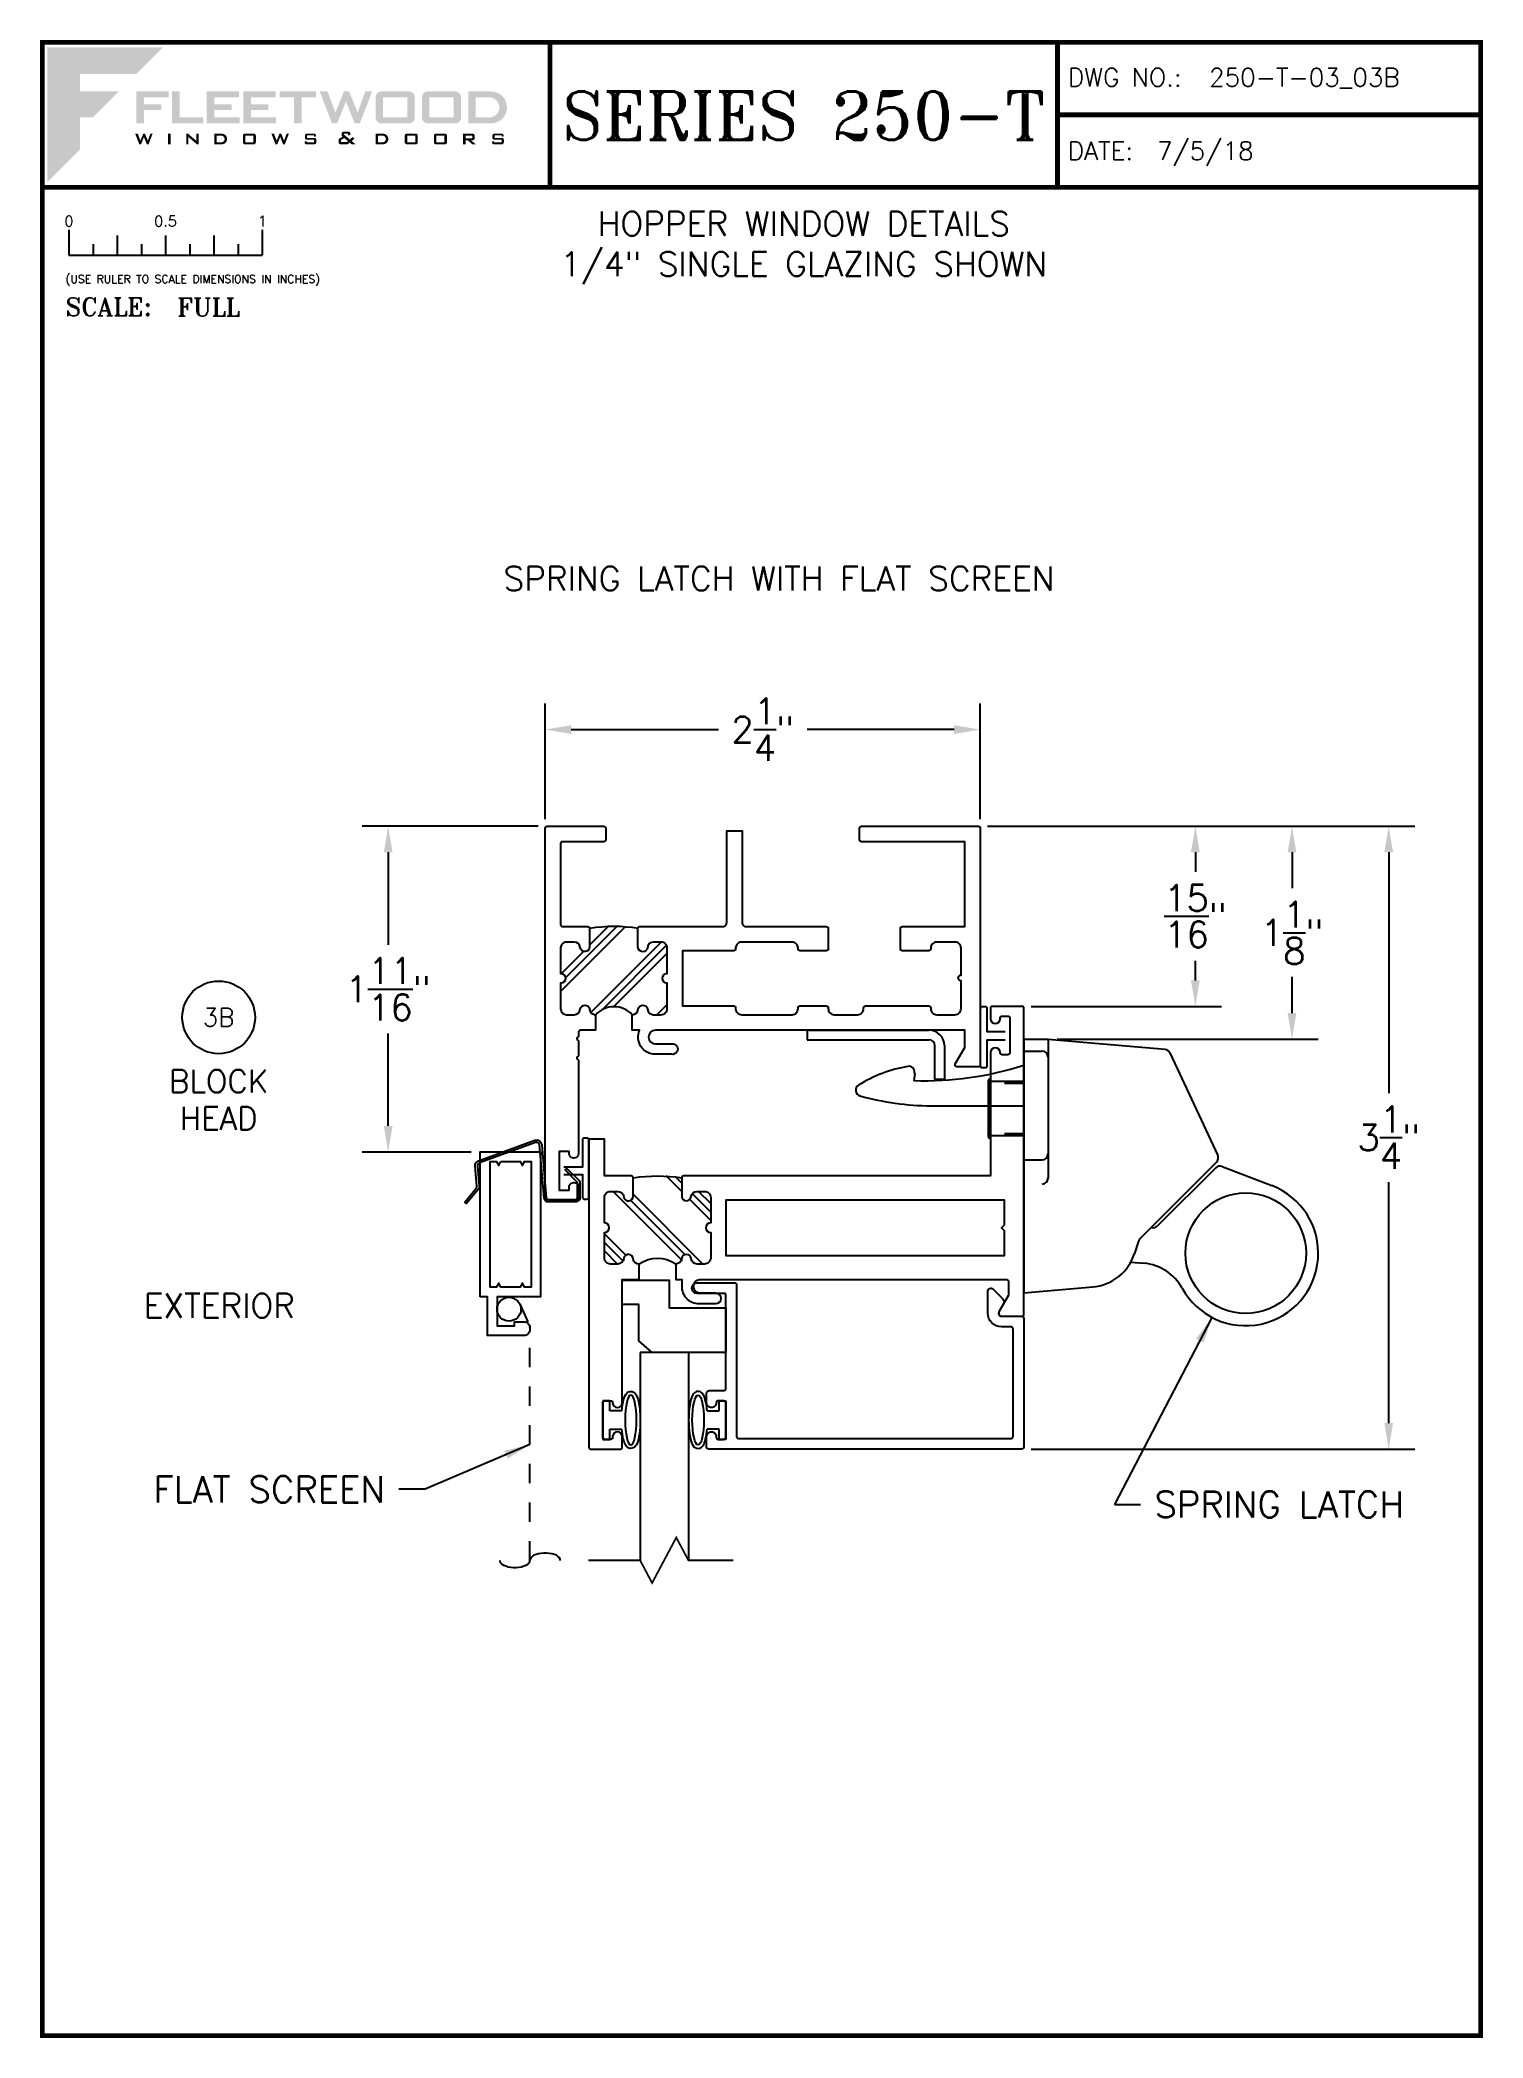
# Paper-space layout 'DETAIL 3B' of a CAD drawing. Extents: x 0.3 to 7.8, y 0.1 to 10.4.
# The model-space entities are those that its viewports show. They can reach past a viewport. Long polylines and large blocks are cut down to what shows.
import ezdxf
from ezdxf.enums import TextEntityAlignment as Align

# ---------------------------------------------------------------- set-up
doc = ezdxf.new("R2010")
doc.units = 0
doc.header["$LTSCALE"] = 0.25
doc.header["$MEASUREMENT"] = 0
doc.linetypes.add('HIDDEN', pattern=[0.375, 0.25, -0.125])
doc.linetypes.add('HIDDEN2', pattern=[0.1875, 0.125, -0.0625])
doc.layers.get('0').update_dxf_attribs({"linetype": 'CONTINUOUS'})
doc.layers.get('DEFPOINTS').update_dxf_attribs({"linetype": 'CONTINUOUS'})
for name, color, linetype in [('DIM', 7, 'CONTINUOUS'), ('FRAME', 1, 'CONTINUOUS'), ('GLASS', 7, 'CONTINUOUS'), ('MISC', 7, 'CONTINUOUS'), ('SCREEN', 92, 'CONTINUOUS'), ('SCREEN_CLIP', 7, 'CONTINUOUS'), ('TEXT', 7, 'CONTINUOUS'), ('VENT', 5, 'CONTINUOUS')]:
    doc.layers.add(name, color=color, linetype=linetype)
doc.layers.add('VP', color=40, linetype='CONTINUOUS', plot=False)
doc.layers.get('VP').off()
doc.styles.add('ROMANS', font='romans')
doc.styles.add('ROMANT', font='romant')
doc.styles.add('SIMPLEX-094', font='simplex.shx', dxfattribs={"height": 0.094})
doc.styles.get("Standard").update_dxf_attribs({"font": 'simplex.shx'})
doc.dimstyles.new('FULL SCALE', dxfattribs={"dimscale": 0.75, "dimtxt": 0.18, "dimasz": 0.18, "dimexe": 0.18, "dimexo": 0.0625, "dimgap": 0.096, "dimtad": 0, "dimtih": 1, "dimtoh": 1, "dimdec": 4, "dimzin": 0, "dimdsep": 46, "dimlunit": 5, "dimtxsty": 'Standard', "dimcen": 0.09, "dimadec": 0, "dimazin": 0, "dimtfac": 1, "dimtdec": 4, "dimtofl": 0, "dimtmove": 0, "dimatfit": 3, "dimfxl": 0, "dimtolj": 1, "dimtzin": 0, "dimarcsym": 0})

# ---------------------------------------------------------------- blocks, each defined once
blk = doc.blocks.new('sectball')
blk.add_circle((0, 0), 0.125)
blk.add_attdef('NO', text='', height=0.062).set_placement((0, 0), align=Align.MIDDLE_CENTER)
for tag, p in [('LINE1', (0, -0.2588)), ('LINE2', (0, -0.3864)), ('LINE3', (0, -0.5214))]:
    blk.add_attdef(tag, text='', height=0.078).set_placement(p, align=Align.CENTER)
blk = doc.blocks.new('Fleetwood_Logo_6-10-15')
h = blk.add_hatch(color=154)
h.dxf.hatch_style = 1
h.paths.add_polyline_path([(0.2526, -0.0017), (0.0019, -0.0017), (0.0019, -0.2942), (0.0725, -0.2236), (0.0725, -0.1535), (0.1007, -0.1535), (0.1567, -0.0976), (0.0725, -0.0976), (0.0725, -0.0596), (0.1946, -0.0596)])
h = blk.add_hatch(color=251)
h.dxf.hatch_style = 1
h.paths.add_polyline_path([(0.2487, -0.1256), (0.2112, -0.1256), (0.2112, -0.1102), (0.2647, -0.1102), (0.2647, -0.0976), (0.1946, -0.0976), (0.1946, -0.1667), (0.2112, -0.1667), (0.2112, -0.1377), (0.2487, -0.1377)])
h = blk.add_hatch(color=251)
h.dxf.hatch_style = 1
h.paths.add_polyline_path([(0.2886, -0.0976), (0.272, -0.0976), (0.272, -0.1667), (0.3401, -0.1667), (0.3401, -0.1535), (0.2886, -0.1535)])
h = blk.add_hatch(color=251)
h.dxf.hatch_style = 1
h.paths.add_polyline_path([(0.4175, -0.0976), (0.3474, -0.0976), (0.3474, -0.1667), (0.4185, -0.1667), (0.4185, -0.1534), (0.364, -0.1534), (0.364, -0.1377), (0.4015, -0.1377), (0.4015, -0.1256), (0.364, -0.1256), (0.364, -0.1102), (0.4175, -0.1102)])
h = blk.add_hatch(color=251)
h.dxf.hatch_style = 1
h.paths.add_polyline_path([(0.4965, -0.0976), (0.4264, -0.0976), (0.4264, -0.1667), (0.4975, -0.1667), (0.4975, -0.1534), (0.443, -0.1534), (0.443, -0.1377), (0.4804, -0.1377), (0.4804, -0.1256), (0.443, -0.1256), (0.443, -0.1102), (0.4965, -0.1102)])
h = blk.add_hatch(color=251)
h.dxf.hatch_style = 1
h.paths.add_polyline_path([(0.5842, -0.0976), (0.5054, -0.0976), (0.5054, -0.1102), (0.5365, -0.1102), (0.5365, -0.1667), (0.5531, -0.1667), (0.5531, -0.1102), (0.5842, -0.1102)])
h = blk.add_hatch(color=251)
h.dxf.hatch_style = 1
h.paths.add_polyline_path([(0.6089, -0.0976), (0.5921, -0.0976), (0.6188, -0.1667), (0.63, -0.1667), (0.6489, -0.1192), (0.6679, -0.1667), (0.6789, -0.1667), (0.7056, -0.0976), (0.6908, -0.0976), (0.6742, -0.1433), (0.6558, -0.0976), (0.6446, -0.0976), (0.6261, -0.1433)])
h = blk.add_hatch(color=251)
h.dxf.hatch_style = 1
h.paths.add_polyline_path([(0.7853, -0.0976), (0.726, -0.0976, 0.414214), (0.7133, -0.1102), (0.7133, -0.154, 0.414214), (0.726, -0.1667), (0.7853, -0.1667, 0.414214), (0.798, -0.154), (0.798, -0.1102, 0.414214)])
h.paths.add_polyline_path([(0.7819, -0.1102), (0.7819, -0.154), (0.7294, -0.154), (0.7294, -0.1102)], flags=16)
h = blk.add_hatch(color=251)
h.dxf.hatch_style = 1
h.paths.add_polyline_path([(0.8856, -0.0976), (0.8262, -0.0976, 0.414214), (0.8136, -0.1102), (0.8136, -0.154, 0.414214), (0.8262, -0.1667), (0.8856, -0.1667, 0.414214), (0.8982, -0.154), (0.8982, -0.1102, 0.414214)])
h.paths.add_polyline_path([(0.8822, -0.1102), (0.8822, -0.154), (0.8296, -0.154), (0.8296, -0.1102)], flags=16)
h = blk.add_hatch(color=251)
h.dxf.hatch_style = 1
h.paths.add_polyline_path([(0.9632, -0.0976), (0.914, -0.0976), (0.914, -0.1667), (0.9632, -0.1667, 1)])
h.paths.add_polyline_path([(0.9301, -0.1102), (0.9593, -0.1102, -1), (0.9593, -0.154), (0.9301, -0.154)], flags=16)
h = blk.add_hatch(color=7)
h.dxf.hatch_style = 1
h.paths.add_polyline_path([(0.2301, -0.1891), (0.2251, -0.1891), (0.2196, -0.2043), (0.2134, -0.1891), (0.2097, -0.1891), (0.2035, -0.2043), (0.1978, -0.1891), (0.1922, -0.1891), (0.2011, -0.2121), (0.2048, -0.2121), (0.2112, -0.1963), (0.2175, -0.2121), (0.2212, -0.2121)])
h = blk.add_hatch(color=7)
h.dxf.hatch_style = 1
h.paths.add_polyline_path([(0.2691, -0.1891), (0.2637, -0.1891), (0.2637, -0.2118), (0.2637, -0.2121), (0.2691, -0.2121)])
h = blk.add_hatch(color=7)
h.dxf.hatch_style = 1
h.paths.add_polyline_path([(0.3077, -0.1964), (0.3259, -0.2121), (0.3298, -0.2121), (0.3298, -0.1891), (0.325, -0.1891), (0.325, -0.2047), (0.3067, -0.1891), (0.3029, -0.1891), (0.3029, -0.2121), (0.3077, -0.2121)])
h = blk.add_hatch(color=7)
h.dxf.hatch_style = 1
h.paths.add_polyline_path([(0.3801, -0.1891), (0.3637, -0.1891), (0.3637, -0.2121), (0.3801, -0.2121, 1)])
h.paths.add_polyline_path([(0.3691, -0.2079), (0.3691, -0.1933), (0.3788, -0.1933, -1), (0.3788, -0.2079)], flags=16)
h = blk.add_hatch(color=7)
h.dxf.hatch_style = 1
h.paths.add_polyline_path([(0.4537, -0.2079), (0.4537, -0.1933, 0.414214), (0.4495, -0.1891), (0.4297, -0.1891, 0.414214), (0.4255, -0.1933), (0.4255, -0.2079, 0.414214), (0.4297, -0.2121), (0.4495, -0.2121, 0.414214)])
h.paths.add_polyline_path([(0.4308, -0.2079), (0.4308, -0.1933), (0.4484, -0.1933), (0.4484, -0.2079)], flags=16)
h = blk.add_hatch(color=7)
h.dxf.hatch_style = 1
h.paths.add_polyline_path([(0.5253, -0.1891), (0.5203, -0.1891), (0.5148, -0.2043), (0.5087, -0.1891), (0.5049, -0.1891), (0.4988, -0.2043), (0.493, -0.1891), (0.4874, -0.1891), (0.4963, -0.2121), (0.5001, -0.2121), (0.5064, -0.1963), (0.5127, -0.2121), (0.5164, -0.2121)])
h = blk.add_hatch(color=7)
h.dxf.hatch_style = 1
h.paths.add_polyline_path([(0.5801, -0.1891), (0.5643, -0.1891, 0.414214), (0.56, -0.1933), (0.56, -0.1981, 0.414214), (0.5643, -0.2024), (0.58, -0.2024), (0.58, -0.2078), (0.5637, -0.2078), (0.5637, -0.2052), (0.5591, -0.2062), (0.5591, -0.2078, 0.414214), (0.5634, -0.2121), (0.5805, -0.2121, 0.414214), (0.5848, -0.2078), (0.5848, -0.2024, 0.414214), (0.5805, -0.1982), (0.5648, -0.1982), (0.5648, -0.193), (0.5798, -0.193), (0.5798, -0.1958), (0.5843, -0.1948), (0.5843, -0.1933, 0.414214)])
h = blk.add_hatch(color=7)
h.dxf.hatch_style = 1
h.paths.add_polyline_path([(0.645, -0.1913, -0.222262), (0.6447, -0.1906), (0.6447, -0.1892), (0.6535, -0.1892), (0.6535, -0.193), (0.6587, -0.1918), (0.6587, -0.189, 0.414214), (0.6544, -0.1847), (0.6437, -0.1847, 0.414214), (0.6394, -0.189), (0.6394, -0.1922, 0.222262), (0.6407, -0.1948), (0.6415, -0.1955), (0.6345, -0.1998, 0.260684), (0.6329, -0.2027), (0.6329, -0.2078, 0.414214), (0.6372, -0.2121), (0.6514, -0.2121, 0.17577), (0.6536, -0.2113), (0.657, -0.2085), (0.6614, -0.2121), (0.6699, -0.2121), (0.6613, -0.2049), (0.6676, -0.1997), (0.6637, -0.1964), (0.6574, -0.2017)])
h.paths.add_polyline_path([(0.6532, -0.2052), (0.6509, -0.2072, -0.17577), (0.6502, -0.2074), (0.6382, -0.2074), (0.6382, -0.2033, -0.260684), (0.6387, -0.2025), (0.6451, -0.1985)], flags=16)
h = blk.add_hatch(color=7)
h.dxf.hatch_style = 1
h.paths.add_polyline_path([(0.7294, -0.1891), (0.713, -0.1891), (0.713, -0.2121), (0.7294, -0.2121, 1)])
h.paths.add_polyline_path([(0.7184, -0.2079), (0.7184, -0.1933), (0.7281, -0.1933, -1), (0.7281, -0.2079)], flags=16)
h = blk.add_hatch(color=7)
h.dxf.hatch_style = 1
h.paths.add_polyline_path([(0.8045, -0.2079), (0.8045, -0.1933, 0.414214), (0.8003, -0.1891), (0.7805, -0.1891, 0.414214), (0.7763, -0.1933), (0.7763, -0.2079, 0.414214), (0.7805, -0.2121), (0.8003, -0.2121, 0.414214)])
h.paths.add_polyline_path([(0.7816, -0.2079), (0.7816, -0.1933), (0.7992, -0.1933), (0.7992, -0.2079)], flags=16)
h = blk.add_hatch(color=7)
h.dxf.hatch_style = 1
h.paths.add_polyline_path([(0.8678, -0.2079), (0.8678, -0.1933, 0.414214), (0.8636, -0.1891), (0.8438, -0.1891, 0.414214), (0.8396, -0.1933), (0.8396, -0.2079, 0.414214), (0.8438, -0.2121), (0.8636, -0.2121, 0.414214)])
h.paths.add_polyline_path([(0.8449, -0.2079), (0.8449, -0.1933), (0.8624, -0.1933), (0.8624, -0.2079)], flags=16)
h = blk.add_hatch(color=7)
h.dxf.hatch_style = 1
h.paths.add_polyline_path([(0.9277, -0.1993), (0.9277, -0.1933, 0.414214), (0.9235, -0.1891), (0.9028, -0.1891), (0.9028, -0.2121), (0.9082, -0.2121), (0.9082, -0.2035), (0.9131, -0.2035), (0.9224, -0.2121), (0.9303, -0.2121), (0.9197, -0.2035), (0.9235, -0.2035, 0.414214)])
h.paths.add_polyline_path([(0.9082, -0.1993), (0.9082, -0.1933), (0.9214, -0.1933, -0.414214), (0.9224, -0.1943), (0.9224, -0.1983, -0.414214), (0.9214, -0.1993)], flags=16)
h = blk.add_hatch(color=7)
h.dxf.hatch_style = 1
h.paths.add_polyline_path([(0.9867, -0.1982), (0.971, -0.1982), (0.971, -0.193), (0.9859, -0.193), (0.9859, -0.1958), (0.9905, -0.1948), (0.9905, -0.1933, 0.414214), (0.9863, -0.1891), (0.9705, -0.1891, 0.414214), (0.9662, -0.1933), (0.9662, -0.1981, 0.414214), (0.9705, -0.2024), (0.9862, -0.2024), (0.9862, -0.2078), (0.9699, -0.2078), (0.9699, -0.2052), (0.9653, -0.2062), (0.9653, -0.2078, 0.414214), (0.9696, -0.2121), (0.9867, -0.2121, 0.414214), (0.991, -0.2078), (0.991, -0.2024, 0.414214)])
blk = doc.blocks.new('A-SIZE_P')
at = {"const_width": 0.025}
blk.add_lwpolyline([(0.313, 0.125), (7.751, 0.125), (7.751, 10.437), (0.313, 10.437)], close=True, dxfattribs=at)
for points in [[(2.938, 10.437), (2.938, 9.687)], [(5.563, 10.437), (5.563, 9.687)], [(5.563, 10.062), (7.751, 10.062)], [(0.313, 9.687), (7.751, 9.687)]]:
    blk.add_lwpolyline(points, dxfattribs=at)
at = {"xscale": 2.387023416083395, "yscale": 2.387023416083395, "zscale": 2.387023416083395}
blk.add_blockref('Fleetwood_Logo_6-10-15', (0.334, 10.416), dxfattribs=at)
for s, style, p in [('DWG NO.:', 'SIMPLEX-094', (5.617, 10.209)), ('DATE:', 'SIMPLEX-094', (5.616, 9.829)), ('SCALE:', 'ROMANT', (0.433, 9.022))]:
    blk.add_text(s, height=0.094, dxfattribs=dict(style=style)).set_placement(p)
for tag, p, style in [('DWG_NO', (6.346, 10.209), 'SIMPLEX-094'), ('DATE', (6.077, 9.829), 'SIMPLEX-094'), ('SCALE', (1.011, 9.02), 'ROMANT')]:
    blk.add_attdef(tag, p, '', height=0.094, dxfattribs=dict(style=style))
for tag, height, style, width, p, p2 in [('DWG_NO_F', 0.094, 'SIMPLEX-094', 1.745692, (6.347, 10.209), (7.683, 10.209)), ('PRODUCT', 0.25, 'ROMANT', 1.390728, (3.001, 9.934), (5.5, 9.934))]:
    blk.add_attdef(tag, text='', height=height, dxfattribs=dict(style=style, width=width)).set_placement(p, p2, align=Align.FIT)
blk = doc.blocks.new('Full')
for p, q in [((0.137, -0.219), (0.137, -0.35)), ((0.262, -0.294), (0.262, -0.35)), ((0.387, -0.249), (0.387, -0.35)), ((0.512, -0.294), (0.512, -0.35)), ((0.637, -0.249), (0.637, -0.35)), ((0.762, -0.294), (0.762, -0.35)), ((0.887, -0.249), (0.887, -0.35)), ((1.012, -0.294), (1.012, -0.35)), ((1.137, -0.219), (1.137, -0.35)), ((0.137, -0.35), (1.137, -0.35))]:
    blk.add_line(p, q)
for s, p in [('0', (0.137, -0.219)), ('0.5', (0.637, -0.219)), ('1', (1.137, -0.219))]:
    blk.add_text(s, height=0.055).set_placement(p, align=Align.BOTTOM_CENTER)
at = {"style": 'ROMANS'}
blk.add_text('(USE RULER TO SCALE DIMENSIONS IN INCHES)', height=0.04115, dxfattribs=at).set_placement((0.12, -0.495))
blk = doc.blocks.new('*D173')
at = {"layer": 'DEFPOINTS', "color": 0}
for p in [(5.163, 6.882), (2.913, 6.372), (5.163, 6.372)]:
    blk.add_point(p, dxfattribs=at)
at = {"layer": 'DIM', "color": 0, "lineweight": -2}
for p, q in [((2.913, 6.419), (2.913, 7.017)), ((5.163, 6.419), (5.163, 7.017)), ((3.048, 6.882), (3.809, 6.882)), ((5.028, 6.882), (4.268, 6.882))]:
    blk.add_line(p, q, dxfattribs=at)
at = {"layer": 'DIM', "color": 0}
for points in [[(3.048, 6.904), (3.048, 6.859), (2.913, 6.882)], [(5.028, 6.904), (5.028, 6.859), (5.163, 6.882)]]:
    blk.add_solid(points, dxfattribs=at)
at = {"layer": 'DIM', "color": 0, "insert": (4.038, 6.882), "char_height": 0.135, "attachment_point": 5}
blk.add_mtext('\\A1;2{\\H1.000000x;\\S1/4;}"', dxfattribs=at)
blk = doc.blocks.new('*D174')
at = {"layer": 'DEFPOINTS', "color": 0}
for p in [(5.153, 6.382), (5.514, 5.28), (6.776, 5.28)]:
    blk.add_point(p, dxfattribs=at)
at = {"layer": 'DIM', "color": 0, "lineweight": -2}
for p, q in [((5.2, 6.382), (6.911, 6.382)), ((6.776, 6.247), (6.776, 6.061)), ((6.776, 5.415), (6.776, 5.602)), ((5.561, 5.28), (6.911, 5.28))]:
    blk.add_line(p, q, dxfattribs=at)
at = {"layer": 'DIM', "color": 0}
for points in [[(6.753, 6.247), (6.798, 6.247), (6.776, 6.382)], [(6.753, 5.415), (6.798, 5.415), (6.776, 5.28)]]:
    blk.add_solid(points, dxfattribs=at)
at = {"layer": 'DIM', "color": 0, "insert": (6.776, 5.831), "char_height": 0.135, "attachment_point": 5}
blk.add_mtext('\\A1;1{\\H1.000000x;\\S1/8;}"', dxfattribs=at)
blk = doc.blocks.new('*D175')
at = {"layer": 'DEFPOINTS', "color": 0}
for p in [(5.153, 6.382), (5.379, 3.159), (7.276, 3.159)]:
    blk.add_point(p, dxfattribs=at)
at = {"layer": 'DIM', "color": 0, "lineweight": -2}
for p, q in [((5.2, 6.382), (7.411, 6.382)), ((7.276, 6.247), (7.276, 5)), ((7.276, 3.294), (7.276, 4.541)), ((5.426, 3.159), (7.411, 3.159))]:
    blk.add_line(p, q, dxfattribs=at)
at = {"layer": 'DIM', "color": 0}
for points in [[(7.253, 6.247), (7.298, 6.247), (7.276, 6.382)], [(7.253, 3.294), (7.298, 3.294), (7.276, 3.159)]]:
    blk.add_solid(points, dxfattribs=at)
at = {"layer": 'DIM', "color": 0, "insert": (7.276, 4.771), "char_height": 0.135, "attachment_point": 5}
blk.add_mtext('\\A1;3{\\H1.000000x;\\S1/4;}"', dxfattribs=at)
blk = doc.blocks.new('*D176')
at = {"layer": 'DEFPOINTS', "color": 0}
for p in [(2.923, 6.382), (2.101, 4.696), (2.578, 4.696)]:
    blk.add_point(p, dxfattribs=at)
at = {"layer": 'DIM', "color": 0, "lineweight": -2}
for p, q in [((2.877, 6.382), (1.966, 6.382)), ((2.101, 6.247), (2.101, 5.769)), ((2.101, 4.831), (2.101, 5.31)), ((2.531, 4.696), (1.966, 4.696))]:
    blk.add_line(p, q, dxfattribs=at)
at = {"layer": 'DIM', "color": 0}
for points in [[(2.079, 6.247), (2.124, 6.247), (2.101, 6.382)], [(2.079, 4.831), (2.124, 4.831), (2.101, 4.696)]]:
    blk.add_solid(points, dxfattribs=at)
at = {"layer": 'DIM', "color": 0, "insert": (2.101, 5.539), "char_height": 0.135, "attachment_point": 5}
blk.add_mtext('\\A1;1{\\H1.000000x;\\S11/16;}"', dxfattribs=at)
blk = doc.blocks.new('*D197')
at = {"layer": 'DEFPOINTS', "color": 0}
for p in [(5.153, 6.382), (5.379, 5.449), (6.276, 5.449)]:
    blk.add_point(p, dxfattribs=at)
at = {"layer": 'DIM', "color": 0, "lineweight": -2}
for p, q in [((5.2, 6.382), (6.411, 6.382)), ((6.276, 6.247), (6.276, 6.145)), ((6.276, 5.584), (6.276, 5.686)), ((5.426, 5.449), (6.411, 5.449))]:
    blk.add_line(p, q, dxfattribs=at)
at = {"layer": 'DIM', "color": 0}
for points in [[(6.253, 6.247), (6.298, 6.247), (6.276, 6.382)], [(6.253, 5.584), (6.298, 5.584), (6.276, 5.449)]]:
    blk.add_solid(points, dxfattribs=at)
at = {"layer": 'DIM', "color": 0, "insert": (6.276, 5.916), "char_height": 0.135, "attachment_point": 5}
blk.add_mtext('\\A1;{\\H1.000000x;\\S15/16;}"', dxfattribs=at)
blk = doc.blocks.new('PI_STRIKE PLATE')
at = {"layer": 'MISC'}
for p, q in [((0, 0), (-0.01, 0)), ((-0.01, 0), (-0.01, -0.05)), ((0, 0), (0.62, 0)), ((-0.01, -0.05), (0.62, -0.05)), ((0.65, -0.256), (0.65, -0.08)), ((0.7, -0.08), (0.7, -0.256)), ((0.7, -0.256), (0.65, -0.256))]:
    blk.add_line(p, q, dxfattribs=at)
for radius in [0.08, 0.03]:
    blk.add_arc((0.62, -0.08), radius, 0, 90, dxfattribs=at)
blk = doc.blocks.new('PI_SPRING_LATCH')
for p, q in [((0, 1.312), (0.125, 1.312)), ((0, 1.25), (0.094, 1.25)), ((0.125, 1.312), (0.125, 0.594)), ((0.125, 1.312), (0.73, 1.26)), ((0.755, 1.242), (1.003, 0.711)), ((0, 0.688), (0.094, 0.688)), ((0.996, 0.676), (0.6, 0.28)), ((0.992, 0.646), (0.691, 0.346)), ((1.025, 0.653), (1.282, 0.555)), ((0.592, 0.267), (0.572, 0.204)), ((0.552, 0.159), (0.621, 0.153)), ((0, 0), (0.356, 0.031))]:
    blk.add_line(p, q)
blk.add_circle((1.147, 0.205), 0.312)
for centre, radius, start, end in [((0.094, 1.219), 0.0312, 0, 90), ((0.727, 1.228), 0.0313, 25, 85), ((0.094, 0.719), 0.0312, 270, 0), ((1.014, 0.624), 0.0313, 68.9669, 135), ((0.974, 0.698), 0.0313, 315, 25), ((0.094, 0.594), 0.0312, 270, 0), ((1.147, 0.205), 0.375, 208.8153, 68.9669), ((0.669, 0.368), 0.0312, 250.2245, 315), ((0.622, 0.258), 0.0313, 135, 162.2887), ((0.334, 0.28), 0.25, 275, 342.2887), ((0.599, -0.096), 0.25, 28.8153, 85)]:
    blk.add_arc(centre, radius, start, end)
at = {"layer": 'MISC'}
for p, q in [((0, 1.312), (0, 0)), ((-0.565, 1.137), (-0.57, 1.097)), ((-0.48, 0.967), (0, 0.967))]:
    blk.add_line(p, q, dxfattribs=at)
for centre, radius, start, end in [((-0.489, 0.493), 0.687, 99.3002, 122.2177), ((-0.596, 1.141), 0.031, 353.1248, 99.3002), ((-0.52, 2.817), 1.72, 268.3474, 287.5924), ((-0.839, 1.049), 0.031, 122.2177, 254.8625), ((-0.458, 2.46), 1.493, 254.8625, 269.1443)]:
    blk.add_arc(centre, radius, start, end, dxfattribs=at)
blk = doc.blocks.new('05P86-BLOCK-IG')
h = blk.add_hatch()
h.set_pattern_fill('PLAST', angle=45, style=0)
h.paths.add_polyline_path([(0.544, 1.12, -1), (0.544, 1.17), (0.544, 1.302, 0.414214), (0.512, 1.333), (0.474, 1.333, 0.38311), (0.443, 1.305, -0.947716), (0.393, 1.308), (0.393, 1.403, 0.081165), (0.143, 1.403), (0.143, 1.308, -0.947716), (0.094, 1.305, 0.38311), (0.063, 1.333), (0.024, 1.333, 0.414214), (-0.007, 1.302), (-0.007, 1.17, -1), (-0.007, 1.12), (-0.007, 0.988, 0.414214), (0.024, 0.957), (0.063, 0.957, 0.38311), (0.094, 0.985, -0.898027), (0.143, 0.985, 0.38311), (0.174, 0.957, -0.436275), (0.363, 0.957, 0.38311), (0.394, 0.985, -0.898027), (0.443, 0.985, 0.38311), (0.474, 0.957), (0.512, 0.957, 0.414214), (0.544, 0.988)])
for points in [[(0.003, 1.852, 0.414214), (-0.007, 1.842), (-0.007, 1.423, 0.414214), (0.003, 1.413), (0.134, 1.413, -0.414214), (0.143, 1.403), (0.143, 1.308, -0.947716), (0.094, 1.305, 0.38311), (0.063, 1.333), (0.024, 1.333, 0.414214), (-0.007, 1.302), (-0.007, 1.17, -1), (-0.007, 1.12), (-0.007, 0.988, 0.414214), (0.024, 0.957), (0.063, 0.957, 0.38311), (0.094, 0.985, -0.898027), (0.143, 0.985, 0.38311), (0.174, 0.957), (0.174, 0.877), (0.097, 0.877, 0.414214), (0.086, 0.867), (0.086, 0.847, -0.331679), (0.084, 0.843, 0.745356), (0.084, 0.824, -0.331679), (0.086, 0.82), (0.086, 0.747, -0.331679), (0.084, 0.743, 0.745356), (0.084, 0.724, -0.331679), (0.086, 0.72), (0.086, 0.244, -1.19356), (0.037, 0.244), (0.037, 0.25), (-0.014, 0.25), (-0.014, 0.05), (0.037, 0.05), (0.037, 0.074, -0.596863), (0.086, 0.074), (0.086, 0.01, -0.414214), (0.076, 0), (-0.076, 0, -0.414214), (-0.087, 0.01), (-0.087, 1.922, -0.414214), (-0.076, 1.932), (0.215, 1.932, -0.414214), (0.226, 1.922), (0.226, 1.862, -0.414214), (0.215, 1.852)], [(1.377, 1.298, -0.414214), (1.367, 1.288), (1.23, 1.288, -0.414214), (1.221, 1.298), (1.221, 1.302, 0.414214), (1.19, 1.333), (0.93, 1.333, 0.414214), (0.898, 1.302), (0.898, 1.298, -0.414214), (0.889, 1.288), (0.623, 1.288), (0.623, 1.002), (0.889, 1.002, -0.414214), (0.898, 0.992), (0.898, 0.988, 0.414214), (0.93, 0.957), (1.19, 0.957, 0.414214), (1.221, 0.988), (1.221, 0.992, -0.414214), (1.23, 1.002), (1.367, 1.002, -0.414214), (1.377, 0.992), (1.377, 0.988, 0.414214), (1.407, 0.957), (1.529, 0.957, 0.414214), (1.56, 0.988), (1.56, 0.992, -0.414214), (1.569, 1.002), (1.897, 1.002, -0.414214), (1.907, 0.992), (1.907, 0.988, 0.414214), (1.938, 0.957), (2.032, 0.957, 0.414214), (2.064, 0.988), (2.064, 1.132, -1), (2.064, 1.162), (2.064, 1.302, 0.414214), (2.032, 1.333), (1.938, 1.333, 0.414214), (1.907, 1.302), (1.907, 1.298, -0.414214), (1.897, 1.288), (1.76, 1.288, -0.414214), (1.75, 1.298), (1.75, 1.403, -0.414214), (1.76, 1.413), (2.084, 1.413), (2.084, 1.852), (1.549, 1.852, -0.414214), (1.539, 1.862), (1.539, 1.922, -0.414214), (1.549, 1.932), (2.154, 1.932, -0.414214), (2.163, 1.922), (2.163, 0.697, -0.414214), (2.154, 0.687), (2.042, 0.687, -0.57735), (2.034, 0.702), (2.084, 0.788), (2.084, 0.877), (0.483, 0.877, 1), (0.483, 0.806), (0.567, 0.806, -1.178959), (0.567, 0.752), (0.483, 0.752, -0.536675), (0.401, 0.877), (0.363, 0.877), (0.363, 0.957, 0.38311), (0.394, 0.985, -0.898027), (0.443, 0.985, 0.38311), (0.474, 0.957), (0.512, 0.957, 0.414214), (0.544, 0.988), (0.544, 1.12, -1), (0.544, 1.17), (0.544, 1.302, 0.414214), (0.512, 1.333), (0.474, 1.333, 0.38311), (0.443, 1.305, -0.947716), (0.393, 1.308), (0.393, 1.403, -0.414214), (0.404, 1.413), (0.832, 1.413, 0.414214), (0.852, 1.433), (0.852, 1.909), (0.932, 1.909), (0.932, 1.433, 0.414214), (0.952, 1.413), (1.367, 1.413, -0.414214), (1.377, 1.403)]]:
    blk.add_lwpolyline(points, format="xyb", close=True)
at = {"color": 7}
for centre, radius, start, end in [((0.269, 0.638), 0.775, 80.7195, 99.2805), ((0.269, 0.869), 0.129, 42.8591, 137.1409)]:
    blk.add_arc(centre, radius, start, end, dxfattribs=at)
blk = doc.blocks.new('05P11-Z-BAR')
h = blk.add_hatch()
h.set_pattern_fill('PLAST', angle=45, style=0)
h.set_pattern_definition([(45, (-0.3846, -1e-07), (-0.176777, 0.176777), []), (45, (-0.4067, 0.0221), (-0.176777, 0.176777), []), (45, (-0.4288, 0.0442), (-0.176777, 0.176777), [])])
h.paths.add_polyline_path([(0.006, 1.12, -0.414214), (-0.018, 1.145, -0.414214), (0.006, 1.17), (0.006, 1.302, 0.414214), (-0.025, 1.333), (-0.063, 1.333, 0.38311), (-0.094, 1.305, -0.947716), (-0.143, 1.308), (-0.143, 1.403, 0.087329), (-0.394, 1.403), (-0.394, 1.308, -1), (-0.443, 1.308, 0.352985), (-0.473, 1.333), (-0.512, 1.333, 0.414214), (-0.544, 1.302), (-0.544, 1.17, -0.414214), (-0.518, 1.145, -0.414214), (-0.544, 1.12), (-0.544, 0.988, 0.414214), (-0.512, 0.957), (-0.474, 0.957, 0.38311), (-0.443, 0.985, -0.898027), (-0.394, 0.985, 0.38311), (-0.363, 0.957, -0.325577), (-0.174, 0.957, 0.363634), (-0.143, 0.982, -0.947716), (-0.094, 0.985, 0.38311), (-0.063, 0.957), (-0.025, 0.957, 0.414214), (0.006, 0.988)])
blk.add_line((-0.087, 0.877), (-0.087, 0.877))
for points in [[(-2.164, 2.28, -0.414214), (-2.154, 2.29), (-2.001, 2.29, -0.414214), (-1.991, 2.28), (-1.991, 2.226, -1), (-2.041, 2.226), (-2.041, 2.23, 0.414214), (-2.051, 2.24), (-2.081, 2.24, 0.414214), (-2.091, 2.23), (-2.091, 2.05, 0.414214), (-2.081, 2.04), (-2.051, 2.04, 0.414214), (-2.041, 2.05), (-2.041, 2.051, -1), (-1.991, 2.051), (-1.991, 1.413), (-0.403, 1.413, -0.414214), (-0.394, 1.403), (-0.394, 1.306, -0.888834), (-0.443, 1.306, 0.377258), (-0.474, 1.333), (-0.512, 1.333, 0.414214), (-0.544, 1.302), (-0.544, 1.17, -1), (-0.544, 1.12), (-0.544, 0.988, 0.414214), (-0.512, 0.957), (-0.474, 0.957, 0.383109), (-0.443, 0.985, -0.898027), (-0.394, 0.985, 0.38311), (-0.363, 0.957), (-0.363, 0.877), (-0.394, 0.877), (-0.394, 0.842, -0.414214), (-0.483, 0.752), (-0.571, 0.752, -1), (-0.571, 0.806), (-0.486, 0.806, 0.859155), (-0.486, 0.877), (-2.074, 0.877, 0.414214), (-2.084, 0.867), (-2.084, 0.797, 0.131652), (-2.082, 0.792), (-2.035, 0.709, -0.577353), (-2.048, 0.687), (-2.154, 0.687, -0.414214), (-2.164, 0.697), (-2.164, 2.28)], [(-0.025, 0.957, 0.414214), (0.006, 0.988), (0.006, 1.12, -1), (0.006, 1.17), (0.006, 1.302, 0.414214), (-0.025, 1.333), (-0.063, 1.333, 0.38311), (-0.094, 1.305, -0.947716), (-0.143, 1.308), (-0.143, 1.403, -0.414214), (-0.133, 1.413), (0.006, 1.413), (0.006, 1.603), (0.086, 1.603), (0.086, 0.01, -0.414214), (0.077, 0), (-0.077, 0, -0.414214), (-0.087, 0.01), (-0.087, 0.064, -1), (-0.037, 0.064), (-0.037, 0.06, 0.414214), (-0.027, 0.05), (0.003, 0.05, 0.414214), (0.014, 0.06), (0.014, 0.24, 0.414214), (0.003, 0.25), (-0.027, 0.25, 0.414214), (-0.037, 0.24), (-0.037, 0.239, -1), (-0.087, 0.239), (-0.087, 0.877), (-0.174, 0.877), (-0.174, 0.957, 0.363634), (-0.143, 0.982, -0.947716), (-0.094, 0.985, 0.38311), (-0.063, 0.957), (-0.025, 0.957)]]:
    blk.add_lwpolyline(points, format="xyb")
blk.add_lwpolyline([(-2.063, 1.16), (-2.063, 1.288), (-0.623, 1.288), (-0.623, 1.002), (-2.063, 1.002), (-2.063, 1.129), (-2.048, 1.145)], close=True)
at = {"color": 7}
for centre, radius, start, end in [((-0.269, 0.638), 0.775, 80.7195, 99.2805), ((-0.269, 0.828), 0.16, 53.9319, 126.0681)]:
    blk.add_arc(centre, radius, start, end, dxfattribs=at)
blk = doc.blocks.new('05P05-.25in_GLASS_STOP')
for p, q in [((-0.588, 0.25), (-0.623, 0.25)), ((-0.623, 0.25), (-0.623, 0.05)), ((-0.588, 0.198), (-0.588, 0.25)), ((-0.022, 0.198), (-0.022, 0.25)), ((-0.022, 0.25), (0.013, 0.25)), ((0.013, 0.25), (0.013, 0.05)), ((-0.526, 0.198), (-0.588, 0.198)), ((-0.084, 0.198), (-0.022, 0.198)), ((-0.623, 0.05), (-0.588, 0.05)), ((-0.588, 0.05), (-0.588, 0.103)), ((-0.588, 0.103), (-0.526, 0.103)), ((-0.022, 0.103), (-0.084, 0.103)), ((-0.022, 0.05), (-0.022, 0.103)), ((0.013, 0.05), (-0.022, 0.05))]:
    blk.add_line(p, q)
blk.add_lwpolyline([(-2.048, 0.632, 0.414214), (-1.978, 0.702), (-1.978, 0.817, 0.668179), (-2.003, 0.828), (-2.053, 0.778, 0.339454), (-2.057, 0.748), (-2.035, 0.71, -0.57735), (-2.048, 0.687), (-2.153, 0.687, 0.414214), (-2.163, 0.677), (-2.163, 0.01, 0.414214), (-2.153, 0), (-0.533, 0, 0.414214), (-0.523, 0.01), (-0.523, 0.064, 0.414214), (-0.548, 0.089), (-0.549, 0.089, 0.414214), (-0.573, 0.064), (-0.573, 0.06, -0.414214), (-0.583, 0.05), (-0.608, 0.05, -0.414214), (-0.623, 0.065), (-0.623, 0.235, -0.414214), (-0.608, 0.25), (-0.583, 0.25, -0.414214), (-0.573, 0.24), (-0.573, 0.239, 0.414214), (-0.549, 0.214), (-0.548, 0.214, 0.414214), (-0.523, 0.239), (-0.523, 0.288, 0.414214), (-0.538, 0.303), (-0.613, 0.303, -0.414214), (-0.623, 0.313), (-0.623, 0.795, -0.414214), (-0.613, 0.805), (-0.474, 0.805, 0.414214), (-0.447, 0.832), (-0.447, 0.833, 0.414214), (-0.474, 0.86), (-0.668, 0.86, 0.414214), (-0.678, 0.85), (-0.678, 0.065, -0.414214), (-0.688, 0.055), (-2.098, 0.055, -0.414214), (-2.108, 0.065), (-2.108, 0.622, -0.414214), (-2.098, 0.632)], format="xyb", close=True)
at = {"extrusion": (0, 0, -1)}
blk.add_ellipse((-0.479, 0.15), major_axis=(0, 0.129), ratio=0.232303, dxfattribs=at)
blk.add_ellipse((-0.131, 0.15), major_axis=(0, 0.129), ratio=0.232303)
for points in [[(-0.526, 0.198), (-0.524, 0.219), (-0.521, 0.239), (-0.512, 0.269), (-0.508, 0.28), (-0.495, 0.294), (-0.487, 0.298), (-0.479, 0.298), (-0.468, 0.298), (-0.46, 0.292), (-0.451, 0.279), (-0.447, 0.272), (-0.437, 0.244), (-0.433, 0.215), (-0.428, 0.136), (-0.432, 0.085), (-0.444, 0.034), (-0.448, 0.022), (-0.464, 0.005), (-0.478, 0), (-0.499, 0.008), (-0.504, 0.016), (-0.512, 0.032), (-0.515, 0.041), (-0.522, 0.067), (-0.524, 0.084), (-0.526, 0.103)], [(-0.084, 0.198), (-0.086, 0.219), (-0.089, 0.239), (-0.098, 0.269), (-0.102, 0.28), (-0.115, 0.294), (-0.123, 0.298), (-0.131, 0.298), (-0.142, 0.298), (-0.15, 0.292), (-0.159, 0.279), (-0.163, 0.272), (-0.173, 0.244), (-0.177, 0.215), (-0.182, 0.136), (-0.178, 0.085), (-0.166, 0.034), (-0.162, 0.022), (-0.146, 0.005), (-0.132, 0), (-0.111, 0.008), (-0.106, 0.016), (-0.098, 0.032), (-0.095, 0.041), (-0.088, 0.067), (-0.086, 0.084), (-0.084, 0.103)]]:
    blk.add_open_spline(points, degree=3, knots=[5.075676, 5.075676, 5.075676, 5.075676, 5.596595, 5.596595, 6.055763, 6.055763, 6.283185, 6.283185, 6.283185, 6.572914, 6.572914, 6.862642, 6.862642, 7.608886, 7.608886, 8.676451, 8.676451, 9.18434, 9.18434, 9.518242, 9.518242, 9.852144, 9.852144, 10.186046, 10.186046, 10.631436, 10.631436, 10.631436, 10.631436])
blk = doc.blocks.new('114-FLAT_SCREEN')
blk.add_line((0.142, 0.603), (0.142, 0.602))
at = {"linetype": 'HIDDEN'}
blk.add_line((0.194, 0.481), (0.144, 0.59), dxfattribs=at)
blk.add_lwpolyline([(0.399, 0.442), (0.399, -0.307), (0.087, -0.307), (0.087, 0.442), (0.312, 0.442), (0.312, 0.593), (0.222, 0.593), (0.222, 0.572), (0.172, 0.572, -0.414214), (0.142, 0.602), (0.142, 0.613, -0.414214), (0.172, 0.643), (0.362, 0.643), (0.362, 0.442)], format="xyb", close=True)
blk.add_lwpolyline([(0.292, -0.257), (0.193, -0.257), (0.182, -0.237), (0.17, -0.257), (0.136, -0.257), (0.136, 0.392), (0.17, 0.392), (0.182, 0.372), (0.193, 0.392), (0.292, 0.392), (0.303, 0.372), (0.315, 0.392), (0.348, 0.392), (0.348, -0.257), (0.315, -0.257), (0.303, -0.237)], close=True)
blk.add_circle((0.25, 0.507), 0.0618)

msp = doc.modelspace()

# ---------------------------------------------------------------- linework, layer by layer
at = {"color": 7}
for p, q in [((24.177, 26.159), (24.177, 26.455)), ((24.187, 26.159), (24.187, 26.455)), ((24.36, 26.447), (24.187, 26.447)), ((24.36, 26.167), (24.36, 26.447)), ((24.36, 26.167), (24.187, 26.167))]:
    msp.add_line(p, q, dxfattribs=at)
at = {"color": 7, "linetype": 'HIDDEN2', "ltscale": 0.25}
for p, q in [((24.36, 26.437), (24.187, 26.437)), ((24.36, 26.177), (24.187, 26.177))]:
    msp.add_line(p, q, dxfattribs=at)
at = {"color": 7}
for centre, start, end in [((24.182, 26.455), 0, 180), ((24.182, 26.159), 180, 0)]:
    msp.add_arc(centre, 0.005, start, end, dxfattribs=at)
at = {"layer": 'GLASS', "color": 7, "linetype": 'Continuous'}
for p, q in [((22.376, 25.046), (22.376, 23.968)), ((22.626, 25.046), (22.626, 23.97))]:
    msp.add_line(p, q, dxfattribs=at)
at = {"layer": 'MISC', "linetype": 'Continuous'}
for points in [[(24.263, 26.705), (24.17, 26.705), (24.17, 26.824, 0.414214), (24.16, 26.834), (24.144, 26.834, 0.414214), (24.134, 26.824), (24.134, 26.529, 0.414214), (24.144, 26.519)], [(24.144, 26.519), (24.16, 26.519, 0.414214), (24.17, 26.529), (24.17, 26.663), (24.263, 26.663)], [(22.1, 26.155), (22.087, 26.155, 0.414214), (22.077, 26.145), (22.077, 26.005), (21.981, 26.005)], [(21.981, 25.967), (22.077, 25.967), (22.077, 25.849, 0.414214), (22.087, 25.839), (22.1, 25.839, 0.414214), (22.11, 25.849), (22.11, 26.145, 0.414214), (22.1, 26.155)]]:
    msp.add_lwpolyline(points, format="xyb", dxfattribs=at)
for points in [[(22.283, 25.419), (22.525, 25.419), (22.525, 25.277), (22.819, 25.277), (22.819, 25.046), (22.437, 25.046)], [(22.437, 25.046), (22.368, 25.105), (22.368, 25.294), (22.283, 25.294)]]:
    msp.add_lwpolyline(points, dxfattribs=at)
at = {"layer": 'MISC', "const_width": 0.0094}
msp.add_lwpolyline([(22.857, 23.97), (22.625, 23.97), (22.562, 24.088), (22.437, 23.853), (22.375, 23.97), (22.108, 23.97)], dxfattribs=at)
at = {"layer": 'SCREEN', "linetype": 'HIDDEN'}
msp.add_line((21.805, 23.97), (21.805, 25.168), dxfattribs=at)
at = {"layer": 'SCREEN', "flags": 128}
for points in [[(21.962, 23.97), (21.961, 23.977), (21.957, 23.984), (21.95, 23.99), (21.942, 23.996), (21.931, 24), (21.919, 24.004), (21.905, 24.006), (21.891, 24.008), (21.877, 24.008), (21.862, 24.006), (21.849, 24.004), (21.837, 24), (21.826, 23.996), (21.817, 23.99), (21.811, 23.984), (21.807, 23.977), (21.805, 23.97)], [(21.649, 23.97), (21.65, 23.964), (21.654, 23.957), (21.66, 23.951), (21.669, 23.945), (21.68, 23.941), (21.692, 23.937), (21.706, 23.935), (21.72, 23.933), (21.734, 23.933), (21.748, 23.935), (21.762, 23.937), (21.774, 23.941), (21.785, 23.945), (21.794, 23.951), (21.8, 23.957), (21.804, 23.964), (21.805, 23.97)]]:
    msp.add_lwpolyline(points, dxfattribs=at)
at = {"layer": 'SCREEN_CLIP'}
msp.add_lwpolyline([(22.041, 25.836, 0.414214), (22.051, 25.846), (22.051, 25.922, 0.198912), (22.048, 25.929), (21.988, 25.99), (21.996, 25.998), (22.057, 25.938, -0.198912), (22.063, 25.922), (22.063, 25.846, -0.414214), (22.041, 25.824), (21.9, 25.824, -0.388879), (21.878, 25.844), (21.854, 26.119, 0.493145), (21.834, 26.131), (21.544, 26.026, 0.339454), (21.534, 26.01), (21.543, 25.905, -0.198912), (21.538, 25.889), (21.477, 25.816), (21.468, 25.823), (21.529, 25.897, 0.198912), (21.531, 25.904), (21.522, 26.009, -0.339454), (21.54, 26.037), (21.83, 26.143, -0.493145), (21.866, 26.12), (21.89, 25.845, 0.388879), (21.9, 25.836)], format="xyb", close=True, dxfattribs=at)
at = {"layer": 'TEXT'}
msp.add_line((22.625, 25.046), (22.376, 25.046), dxfattribs=at)

# ---------------------------------------------------------------- block references
at = {"layer": 'FRAME'}
msp.add_blockref('05P86-BLOCK-IG', (21.971, 25.836), dxfattribs=at)
at = {"layer": 'SCREEN', "rotation": 180}
msp.add_blockref('114-FLAT_SCREEN', (21.947, 25.776), dxfattribs=at)
at = {"layer": 'TEXT'}
for name, p in [('PI_STRIKE PLATE', (23.249, 26.713)), ('PI_SPRING_LATCH', (24.36, 25.354))]:
    msp.add_blockref(name, p, dxfattribs=at)
at = {"layer": 'VENT', "xscale": -1}
for name in ['05P11-Z-BAR', '05P05-.25in_GLASS_STOP']:
    msp.add_blockref(name, (22.196, 24.546), dxfattribs=at)

psp = doc.layouts.new('DETAIL 3B')

# ---------------------------------------------------------------- block references
at = {"layer": 'DIM', "xscale": 1.504, "yscale": 1.504, "zscale": 1.504}
psp.add_blockref('sectball', (1.22466, 5.39306), dxfattribs=at).add_auto_attribs({'NO': '3B', 'LINE1': 'BLOCK', 'LINE2': 'HEAD'})
at = {"layer": 'GLASS'}
ref = psp.add_blockref('A-SIZE_P', (0, 0), dxfattribs=at)
ref.add_attrib('DATE', '7/5/18', (6.07741, 9.82884), dxfattribs={"layer": '0', "height": 0.094, "style": 'SIMPLEX-094'})
ref.add_attrib('SCALE', 'FULL', (1.01101, 9.02035), dxfattribs={"layer": '0', "height": 0.094, "style": 'ROMANT'})
ref.add_attrib('PRODUCT', 'SERIES 250-T', dxfattribs={"layer": '0', "height": 0.25, "style": 'ROMANT', "width": 0.875}).set_placement((3.0005, 9.93352), (5.5005, 9.93352), align=Align.FIT)
ref.add_attrib('DWG_NO', '250-T-03_03B', (6.34634, 10.20879), dxfattribs={"layer": '0', "height": 0.094, "style": 'SIMPLEX-094'})
psp.add_blockref('Full', (0.313, 9.687), dxfattribs=at)

# ---------------------------------------------------------------- texts
at = {"layer": 'DIM', "char_height": 0.125, "attachment_point": 5}
for s, insert, width in [('HOPPER WINDOW DETAILS\\P1/4" SINGLE GLAZING SHOWN', (4.25089, 9.37404), 4.8283333), ('SPRING LATCH WITH FLAT SCREEN', (4.12265, 7.66328), 4.8283333), ('EXTERIOR', (1.22859, 3.90158), 3.1065047)]:
    psp.add_mtext(s, dxfattribs=dict(at, insert=insert, width=width))
at = {"layer": 'DIM', "char_height": 0.135}
for s, insert, attachment_point in [('FLAT SCREEN', (2.08475, 2.88378), 9), ('SPRING LATCH', (6.06414, 2.94041), 1)]:
    psp.add_mtext(s, dxfattribs=dict(at, insert=insert, attachment_point=attachment_point))

# ---------------------------------------------------------------- dimensions: what is measured, and where the dimension line sits
at = {"layer": 'DIM'}
dim = psp.add_linear_dim(base=(5.16348, 6.88195), p1=(2.91348, 6.37195), p2=(5.16348, 6.37195), dimstyle='FULL SCALE', override={"dimpost": '"'}, dxfattribs=at)
dim.commit()
dim.dimension.update_dxf_attribs({"geometry": '*D173', "text_midpoint": (4.03848, 6.88195)})
for base, p1, p2, picture, middle in [((2.10148, 4.69645), (2.92348, 6.38195), (2.5776, 4.69645), '*D176', (2.10148, 5.5392)), ((6.77586, 5.28007), (5.15348, 6.38195), (5.51398, 5.28007), '*D174', (6.77586, 5.83101)), ((7.27586, 3.15945), (5.15348, 6.38195), (5.37898, 3.15945), '*D175', (7.27586, 4.7707))]:
    dim = psp.add_linear_dim(base=base, p1=p1, p2=p2, angle=90, dimstyle='FULL SCALE', override={"dimpost": '"'}, dxfattribs=at)
    dim.commit()
    dim.dimension.update_dxf_attribs({"geometry": picture, "text_midpoint": middle})
dim = psp.add_linear_dim(base=(6.27586, 5.44945), p1=(5.15348, 6.38195), p2=(5.37898, 5.44945), angle=90, dimstyle='FULL SCALE', override={"dimpost": '"'}, dxfattribs=at)
dim.commit()
dim.dimension.update_dxf_attribs({"geometry": '*D197', "text_midpoint": (6.27586, 5.9157), "dimtype": 160})

# ---------------------------------------------------------------- leaders
for points in [[(6.36169, 3.84039), (5.85714, 2.87291), (5.99214, 2.87291)], [(2.8346, 3.18311), (2.29175, 2.95128), (2.15675, 2.95128)]]:
    psp.add_leader(points, dimstyle='FULL SCALE', override={"dimgap": 0.096, "dimtad": 0}, dxfattribs=at)

# ---------------------------------------------------------------- viewports
at = {"layer": 'VP'}
psp.add_viewport(center=(4.27697, 4.4167), size=(5.605, 5.0580587), view_center_point=(23.24776, 25.80291), view_height=5.0580587, dxfattribs=at)

doc.saveas('drawing.dxf')
